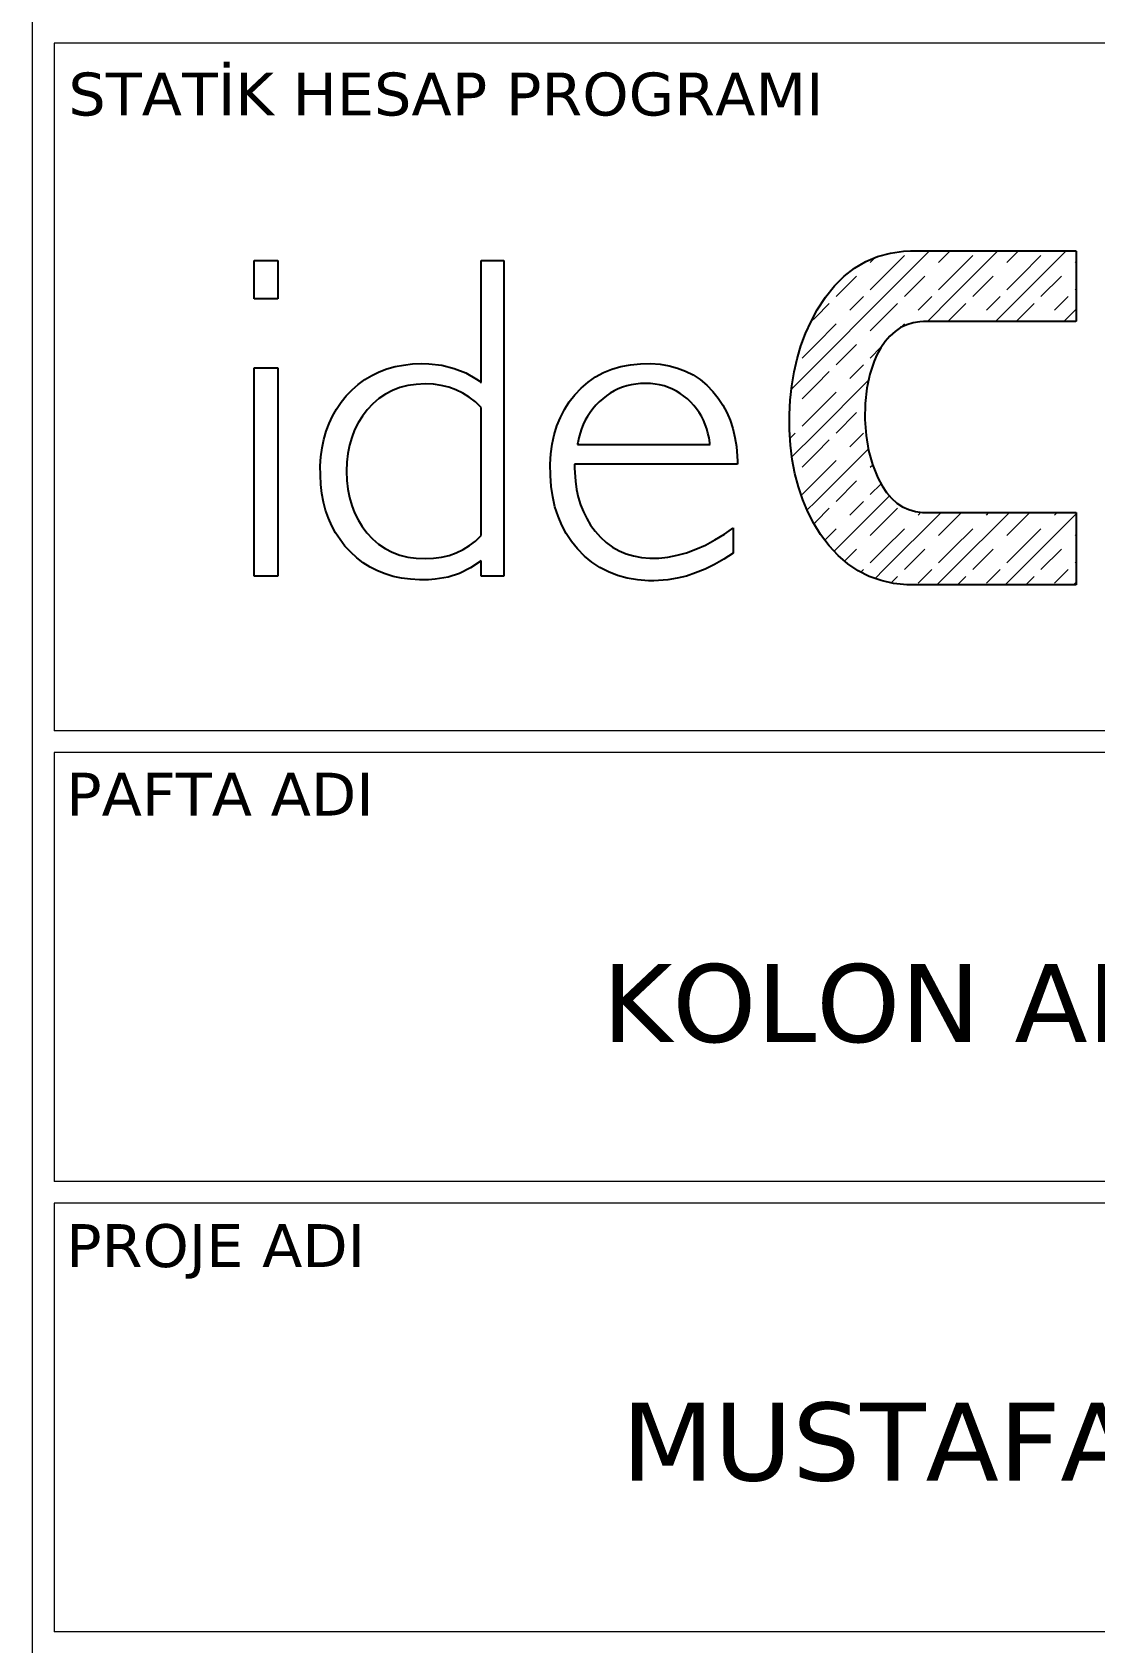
# Model space of a CAD drawing. Header units: millimetres. Extents: x 2232 to 85269, y -3593 to 5869.
# Drawn here: x 39035.5 to 39230, y 1634.4 to 1929.3 of the extents above; entities that cross this region are included whole.
import ezdxf

# ---------------------------------------------------------------- set-up
doc = ezdxf.new("R2010")
doc.units = ezdxf.units.MM
doc.layers.add('Standart', color=7, linetype='Continuous')
doc.styles.add('verdana_1_18', font='verdana.ttf', dxfattribs={"height": 0.2})

# ---------------------------------------------------------------- blocks, each defined once
blk = doc.blocks.new('IDE999Entity7103')
at = {"layer": 'Standart', "color": 250, "linetype": 'Continuous', "lineweight": 5}
for points in [[(32077.51, 3033.04), (32077.51, 25)], [(32081.51, 498.91), (32081.51, 373)], [(32531.51, 498.91), (32081.51, 498.91)], [(32531.51, 373), (32081.51, 373)], [(32531.51, 369), (32081.51, 369)], [(32081.51, 369), (32081.51, 290.5)], [(32531.51, 290.5), (32081.51, 290.5)], [(32531.51, 286.5), (32081.51, 286.5)], [(32081.51, 286.5), (32081.51, 208.01)], [(32531.51, 208.01), (32081.51, 208.01)]]:
    blk.add_lwpolyline(points, dxfattribs=at)
at = {"layer": 'Standart', "color": 159, "linetype": 'Continuous', "lineweight": -3}
for points in [[(32232.31, 459.84), (32234.63, 460.47)], [(32234.63, 460.47), (32237.07, 460.8)], [(32237.07, 460.8), (32238.35, 460.86)], [(32238.35, 460.86), (32238.67, 460.87)], [(32238.67, 460.87), (32238.78, 460.87)], [(32238.78, 460.87), (32238.79, 460.87)], [(32238.79, 460.87), (32238.91, 460.87)], [(32238.91, 460.87), (32239.18, 460.87)], [(32239.18, 460.87), (32239.58, 460.87)], [(32239.58, 460.87), (32240.74, 460.87)], [(32240.74, 460.87), (32242.32, 460.87)], [(32242.32, 460.87), (32244.26, 460.87)], [(32244.26, 460.87), (32246.47, 460.87)], [(32246.47, 460.87), (32248.89, 460.87)], [(32248.89, 460.87), (32259.2, 460.87)], [(32259.2, 460.87), (32261.57, 460.87)], [(32261.57, 460.87), (32263.72, 460.87)], [(32263.72, 460.87), (32265.57, 460.87)], [(32265.57, 460.87), (32267.05, 460.87)], [(32267.05, 460.87), (32268.08, 460.87)], [(32268.08, 460.87), (32268.41, 460.87)], [(32268.41, 460.87), (32268.6, 460.87)], [(32268.6, 460.87), (32268.65, 460.82)], [(32268.65, 460.82), (32268.65, 460.55)], [(32268.65, 460.55), (32268.65, 460.06)], [(32268.65, 460.06), (32268.65, 459.39)], [(32118.13, 452.1), (32118.13, 459.12)], [(32118.13, 459.12), (32122.47, 459.12)], [(32122.47, 459.12), (32122.47, 452.1)], [(32159.71, 459.07), (32159.72, 459.12)], [(32159.71, 458.74), (32159.71, 459.07)], [(32159.71, 458.1), (32159.71, 458.74)], [(32159.71, 457.22), (32159.71, 458.1)], [(32159.71, 456.11), (32159.71, 457.22)], [(32159.72, 459.12), (32159.89, 459.12)], [(32159.89, 459.12), (32160.25, 459.12)], [(32160.25, 459.12), (32160.75, 459.12)], [(32160.75, 459.12), (32161.97, 459.12)], [(32161.97, 459.12), (32163.12, 459.12)], [(32163.12, 459.12), (32163.55, 459.12)], [(32163.55, 459.12), (32163.8, 459.12)], [(32163.8, 459.12), (32163.84, 459.12)], [(32163.84, 459.12), (32163.84, 459.09)], [(32163.84, 459.09), (32163.84, 458.87)], [(32163.84, 458.87), (32163.84, 458.43)], [(32163.84, 458.43), (32163.84, 457.81)], [(32163.84, 457.81), (32163.84, 457)], [(32226.17, 456.23), (32228.08, 457.72)], [(32228.08, 457.72), (32230.13, 458.93)], [(32230.13, 458.93), (32232.31, 459.84)], [(32268.65, 459.39), (32268.65, 458.56)], [(32268.65, 458.56), (32268.65, 457.61)], [(32268.65, 457.61), (32268.65, 455.47)], [(32159.71, 454.81), (32159.71, 456.11)], [(32159.71, 451.8), (32159.71, 454.81)], [(32163.84, 457), (32163.84, 456.01)], [(32163.84, 456.01), (32163.84, 454.87)], [(32163.84, 454.87), (32163.84, 453.58)], [(32222.74, 452.39), (32224.39, 454.45)], [(32224.39, 454.45), (32226.17, 456.23)], [(32268.65, 455.47), (32268.65, 453.21)], [(32122.47, 452.1), (32118.13, 452.1)], [(32159.71, 448.47), (32159.71, 451.8)], [(32163.84, 453.58), (32163.84, 452.15)], [(32163.84, 452.15), (32163.84, 450.59)], [(32221.25, 450.08), (32222.74, 452.39)], [(32268.65, 453.21), (32268.65, 451.08)], [(32159.71, 445.09), (32159.71, 448.47)], [(32163.84, 450.59), (32163.84, 447.14)], [(32220.11, 447.97), (32221.25, 450.08)], [(32268.65, 451.08), (32268.65, 450.15)], [(32268.65, 450.15), (32268.65, 449.34)], [(32268.65, 449.34), (32268.65, 448.69)], [(32268.65, 448.69), (32268.65, 448.23)], [(32163.84, 447.14), (32163.84, 443.32)], [(32218.27, 443.49), (32219.12, 445.77)], [(32219.12, 445.77), (32220.11, 447.97)], [(32235.49, 446.14), (32234.54, 445.29)], [(32236.52, 446.83), (32235.49, 446.14)], [(32237.63, 447.35), (32236.52, 446.83)], [(32238.81, 447.71), (32237.63, 447.35)], [(32240.06, 447.91), (32238.81, 447.71)], [(32240.72, 447.95), (32240.06, 447.91)], [(32241.03, 447.96), (32240.72, 447.95)], [(32241.11, 447.96), (32241.03, 447.96)], [(32241.32, 447.96), (32241.11, 447.96)], [(32241.66, 447.96), (32241.32, 447.96)], [(32242.68, 447.96), (32241.66, 447.96)], [(32244.09, 447.96), (32242.68, 447.96)], [(32245.84, 447.96), (32244.09, 447.96)], [(32247.86, 447.96), (32245.84, 447.96)], [(32250.08, 447.96), (32247.86, 447.96)], [(32254.84, 447.96), (32250.08, 447.96)], [(32259.61, 447.96), (32254.84, 447.96)], [(32261.82, 447.96), (32259.61, 447.96)], [(32263.84, 447.96), (32261.82, 447.96)], [(32265.59, 447.96), (32263.84, 447.96)], [(32267.01, 447.96), (32265.59, 447.96)], [(32268.02, 447.96), (32267.01, 447.96)], [(32268.36, 447.96), (32268.02, 447.96)], [(32268.57, 447.96), (32268.36, 447.96)], [(32268.65, 447.99), (32268.57, 447.96)], [(32268.65, 448.23), (32268.65, 447.99)], [(32159.71, 441.95), (32159.71, 445.09)], [(32163.84, 443.32), (32163.84, 439.22)], [(32217.56, 441.14), (32218.27, 443.49)], [(32232.86, 443.11), (32232.17, 441.83)], [(32233.66, 444.28), (32232.86, 443.11)], [(32234.54, 445.29), (32233.66, 444.28)], [(32118.13, 401.3), (32118.13, 439.49)], [(32118.13, 439.49), (32122.47, 439.49)], [(32122.47, 439.49), (32122.47, 401.3)], [(32142.46, 439.26), (32143.95, 439.68)], [(32143.95, 439.68), (32145.5, 439.98)], [(32145.5, 439.98), (32147.13, 440.17)], [(32147.13, 440.17), (32148.83, 440.24)], [(32148.83, 440.24), (32150.12, 440.21)], [(32150.12, 440.21), (32152.52, 439.93)], [(32152.52, 439.93), (32154.77, 439.37)], [(32159.71, 440.56), (32159.71, 441.95)], [(32159.71, 439.33), (32159.71, 440.56)], [(32183.65, 439.21), (32185.29, 439.69)], [(32185.29, 439.69), (32187.03, 440.02)], [(32187.03, 440.02), (32188.86, 440.2)], [(32188.86, 440.2), (32190.73, 440.23)], [(32190.73, 440.23), (32192.46, 440.11)], [(32192.46, 440.11), (32194.11, 439.84)], [(32194.11, 439.84), (32195.67, 439.42)], [(32195.67, 439.42), (32197.15, 438.86)], [(32217, 438.7), (32217.56, 441.14)], [(32231.67, 440.71), (32230.87, 438.32)], [(32232.17, 441.83), (32231.67, 440.71)], [(32137.21, 436.43), (32138.42, 437.31)], [(32138.42, 437.31), (32139.69, 438.08)], [(32139.69, 438.08), (32141.04, 438.73)], [(32141.04, 438.73), (32142.46, 439.26)], [(32149.46, 436.51), (32147.84, 436.44)], [(32150.96, 436.45), (32149.46, 436.51)], [(32154.77, 439.37), (32156.88, 438.52)], [(32156.88, 438.52), (32158.85, 437.38)], [(32158.85, 437.38), (32159.32, 437.06)], [(32159.32, 437.06), (32159.55, 436.88)], [(32159.55, 436.88), (32159.67, 436.8)], [(32159.67, 436.8), (32159.71, 436.77)], [(32159.71, 438.3), (32159.71, 439.33)], [(32159.71, 437.51), (32159.71, 438.3)], [(32159.71, 436.99), (32159.71, 437.51)], [(32159.71, 436.77), (32159.71, 436.99)], [(32163.84, 439.22), (32163.84, 434.94)], [(32178.01, 435.76), (32179.28, 436.85)], [(32179.28, 436.85), (32180.64, 437.79)], [(32180.64, 437.79), (32182.1, 438.58)], [(32182.1, 438.58), (32183.65, 439.21)], [(32188.03, 436.49), (32187.19, 436.35)], [(32188.9, 436.57), (32188.03, 436.49)], [(32189.8, 436.6), (32188.9, 436.57)], [(32190.69, 436.57), (32189.8, 436.6)], [(32191.56, 436.49), (32190.69, 436.57)], [(32192.39, 436.34), (32191.56, 436.49)], [(32197.15, 438.86), (32198.53, 438.15)], [(32198.53, 438.15), (32199.82, 437.3)], [(32199.82, 437.3), (32201.03, 436.3)], [(32216.58, 436.18), (32217, 438.7)], [(32230.87, 438.32), (32230.32, 435.73)], [(32134.07, 433.15), (32135.01, 434.31)], [(32135.01, 434.31), (32136.07, 435.42)], [(32136.07, 435.42), (32137.21, 436.43)], [(32140.99, 433.84), (32139.87, 432.88)], [(32142.19, 434.66), (32140.99, 433.84)], [(32143.48, 435.33), (32142.19, 434.66)], [(32144.85, 435.85), (32143.48, 435.33)], [(32146.3, 436.22), (32144.85, 435.85)], [(32147.84, 436.44), (32146.3, 436.22)], [(32152.39, 436.25), (32150.96, 436.45)], [(32153.77, 435.91), (32152.39, 436.25)], [(32155.08, 435.44), (32153.77, 435.91)], [(32156.33, 434.84), (32155.08, 435.44)], [(32157.52, 434.1), (32156.33, 434.84)], [(32158.65, 433.22), (32157.52, 434.1)], [(32163.84, 434.94), (32163.84, 426.16)], [(32175.84, 433.24), (32176.84, 434.53)], [(32176.84, 434.53), (32178.01, 435.76)], [(32181.97, 433.8), (32181.32, 433.22)], [(32182.64, 434.33), (32181.97, 433.8)], [(32183.33, 434.81), (32182.64, 434.33)], [(32184.06, 435.23), (32183.33, 434.81)], [(32184.8, 435.59), (32184.06, 435.23)], [(32185.57, 435.9), (32184.8, 435.59)], [(32186.37, 436.15), (32185.57, 435.9)], [(32187.19, 436.35), (32186.37, 436.15)], [(32193.2, 436.14), (32192.39, 436.34)], [(32193.99, 435.89), (32193.2, 436.14)], [(32194.74, 435.58), (32193.99, 435.89)], [(32195.47, 435.21), (32194.74, 435.58)], [(32196.17, 434.78), (32195.47, 435.21)], [(32196.84, 434.3), (32196.17, 434.78)], [(32197.48, 433.76), (32196.84, 434.3)], [(32198.09, 433.18), (32197.48, 433.76)], [(32201.03, 436.3), (32202.15, 435.15)], [(32202.15, 435.15), (32203.12, 433.93)], [(32203.12, 433.93), (32203.97, 432.65)], [(32216.18, 430.89), (32216.31, 433.57)], [(32216.31, 433.57), (32216.58, 436.18)], [(32230.32, 435.73), (32230.03, 432.95)], [(32131.87, 429.27), (32132.5, 430.63)], [(32132.5, 430.63), (32133.23, 431.92)], [(32133.23, 431.92), (32134.07, 433.15)], [(32137.96, 430.61), (32137.19, 429.39)], [(32138.84, 431.76), (32137.96, 430.61)], [(32139.87, 432.88), (32138.84, 431.76)], [(32159.71, 432.22), (32158.65, 433.22)], [(32159.71, 432.15), (32159.71, 432.22)], [(32159.71, 431.95), (32159.71, 432.15)], [(32159.71, 431.64), (32159.71, 431.95)], [(32159.71, 431.21), (32159.71, 431.64)], [(32159.71, 430.68), (32159.71, 431.21)], [(32159.71, 430.05), (32159.71, 430.68)], [(32174.21, 430.39), (32174.96, 431.86)], [(32174.96, 431.86), (32175.84, 433.24)], [(32179.19, 430.58), (32178.77, 429.85)], [(32179.65, 431.29), (32179.19, 430.58)], [(32180.16, 431.96), (32179.65, 431.29)], [(32180.72, 432.6), (32180.16, 431.96)], [(32181.32, 433.22), (32180.72, 432.6)], [(32198.64, 432.58), (32198.09, 433.18)], [(32199.15, 431.95), (32198.64, 432.58)], [(32199.61, 431.29), (32199.15, 431.95)], [(32200.03, 430.59), (32199.61, 431.29)], [(32200.4, 429.86), (32200.03, 430.59)], [(32203.97, 432.65), (32204.7, 431.29)], [(32204.7, 431.29), (32205.31, 429.85)], [(32216.19, 428.08), (32216.18, 430.89)], [(32230.03, 432.95), (32229.99, 429.99)], [(32130.92, 426.36), (32131.34, 427.85)], [(32131.34, 427.85), (32131.87, 429.27)], [(32136.55, 428.09), (32136.02, 426.72)], [(32137.19, 429.39), (32136.55, 428.09)], [(32159.71, 429.34), (32159.71, 430.05)], [(32159.71, 428.55), (32159.71, 429.34)], [(32159.71, 426.77), (32159.71, 428.55)], [(32173.09, 427.21), (32173.59, 428.84)], [(32173.59, 428.84), (32174.21, 430.39)], [(32178.08, 428.3), (32177.81, 427.47)], [(32178.41, 429.09), (32178.08, 428.3)], [(32178.77, 429.85), (32178.41, 429.09)], [(32200.72, 429.1), (32200.4, 429.86)], [(32201.01, 428.31), (32200.72, 429.1)], [(32201.24, 427.49), (32201.01, 428.31)], [(32205.31, 429.85), (32205.8, 428.33)], [(32205.8, 428.33), (32206.18, 426.73)], [(32216.36, 425.32), (32216.19, 428.08)], [(32229.99, 429.99), (32230.2, 427.08)], [(32130.38, 423.19), (32130.59, 424.8)], [(32130.59, 424.8), (32130.92, 426.36)], [(32135.61, 425.28), (32135.31, 423.77)], [(32136.02, 426.72), (32135.61, 425.28)], [(32159.71, 424.79), (32159.71, 426.77)], [(32159.71, 422.67), (32159.71, 424.79)], [(32163.84, 426.16), (32163.84, 421.85)], [(32172.48, 423.69), (32172.72, 425.49)], [(32172.72, 425.49), (32173.09, 427.21)], [(32177.37, 425.52), (32177.36, 425.44)], [(32177.36, 425.44), (32177.4, 425.44)], [(32177.36, 425.44), (32177.36, 425.44)], [(32177.36, 425.44), (32177.36, 425.44)], [(32177.36, 425.44), (32177.36, 425.44)], [(32177.36, 425.44), (32177.36, 425.44)], [(32177.41, 425.74), (32177.37, 425.52)], [(32177.4, 425.44), (32177.51, 425.44)], [(32177.59, 426.62), (32177.41, 425.74)], [(32177.51, 425.44), (32177.7, 425.44)], [(32177.81, 427.47), (32177.59, 426.62)], [(32177.7, 425.44), (32177.96, 425.44)], [(32177.96, 425.44), (32178.28, 425.44)], [(32178.28, 425.44), (32178.66, 425.44)], [(32178.66, 425.44), (32179.1, 425.44)], [(32179.1, 425.44), (32179.6, 425.44)], [(32179.6, 425.44), (32180.73, 425.44)], [(32180.73, 425.44), (32182.04, 425.44)], [(32182.04, 425.44), (32183.48, 425.44)], [(32183.48, 425.44), (32185.03, 425.44)], [(32185.03, 425.44), (32186.67, 425.44)], [(32186.67, 425.44), (32188.35, 425.44)], [(32188.35, 425.44), (32191.75, 425.44)], [(32191.75, 425.44), (32193.4, 425.44)], [(32193.4, 425.44), (32194.99, 425.44)], [(32194.99, 425.44), (32196.47, 425.44)], [(32196.47, 425.44), (32197.83, 425.44)], [(32197.83, 425.44), (32199.02, 425.44)], [(32199.02, 425.44), (32199.55, 425.44)], [(32199.55, 425.44), (32200.03, 425.44)], [(32200.03, 425.44), (32200.45, 425.44)], [(32200.45, 425.44), (32200.81, 425.44)], [(32200.81, 425.44), (32201.11, 425.44)], [(32201.11, 425.44), (32201.35, 425.44)], [(32201.43, 426.63), (32201.24, 427.49)], [(32201.35, 425.44), (32201.51, 425.44)], [(32201.58, 425.74), (32201.43, 426.63)], [(32201.51, 425.44), (32201.6, 425.44)], [(32201.61, 425.52), (32201.58, 425.74)], [(32201.6, 425.44), (32201.62, 425.44)], [(32201.62, 425.44), (32201.61, 425.52)], [(32206.18, 426.73), (32206.44, 425.06)], [(32206.44, 425.06), (32206.59, 423.3)], [(32216.68, 422.66), (32216.36, 425.32)], [(32230.2, 427.08), (32230.66, 424.33)], [(32130.26, 421.51), (32130.38, 423.19)], [(32135.14, 422.18), (32135.08, 420.52)], [(32135.31, 423.77), (32135.14, 422.18)], [(32159.71, 420.48), (32159.71, 422.67)], [(32163.84, 421.85), (32163.84, 417.72)], [(32172.37, 421.8), (32172.48, 423.69)], [(32172.38, 419.77), (32172.37, 421.8)], [(32176.93, 421.8), (32176.82, 421.8)], [(32176.82, 421.8), (32176.82, 421.8)], [(32176.82, 421.8), (32176.82, 421.78)], [(32176.82, 421.78), (32176.82, 421.66)], [(32177.18, 421.8), (32176.93, 421.8)], [(32177.56, 421.8), (32177.18, 421.8)], [(32178.06, 421.8), (32177.56, 421.8)], [(32178.68, 421.8), (32178.06, 421.8)], [(32179.41, 421.8), (32178.68, 421.8)], [(32180.24, 421.8), (32179.41, 421.8)], [(32181.15, 421.8), (32180.24, 421.8)], [(32182.15, 421.8), (32181.15, 421.8)], [(32184.34, 421.8), (32182.15, 421.8)], [(32186.74, 421.8), (32184.34, 421.8)], [(32189.29, 421.8), (32186.74, 421.8)], [(32194.5, 421.8), (32189.29, 421.8)], [(32197.03, 421.8), (32194.5, 421.8)], [(32199.41, 421.8), (32197.03, 421.8)], [(32201.56, 421.8), (32199.41, 421.8)], [(32202.54, 421.8), (32201.56, 421.8)], [(32203.43, 421.8), (32202.54, 421.8)], [(32204.23, 421.8), (32203.43, 421.8)], [(32204.93, 421.8), (32204.23, 421.8)], [(32205.52, 421.8), (32204.93, 421.8)], [(32206, 421.8), (32205.52, 421.8)], [(32206.34, 421.8), (32206, 421.8)], [(32206.55, 421.8), (32206.34, 421.8)], [(32206.62, 421.8), (32206.55, 421.8)], [(32206.59, 423.3), (32206.62, 422.4)], [(32206.62, 422.4), (32206.62, 421.97)], [(32206.62, 421.97), (32206.62, 421.97)], [(32206.62, 421.97), (32206.62, 421.89)], [(32206.62, 421.89), (32206.62, 421.8)], [(32217.16, 420.1), (32216.68, 422.66)], [(32230.66, 424.33), (32231.38, 421.75)], [(32231.38, 421.75), (32232.37, 419.29)], [(32130.34, 418.07), (32130.26, 421.51)], [(32135.08, 420.52), (32135.14, 418.84)], [(32135.14, 418.84), (32135.31, 417.24)], [(32159.71, 418.29), (32159.71, 420.48)], [(32172.53, 417.76), (32172.38, 419.77)], [(32176.82, 421.66), (32176.82, 421.38)], [(32176.82, 421.38), (32176.82, 421.35)], [(32176.82, 421.35), (32176.82, 421.35)], [(32176.82, 421.35), (32176.82, 421.35)], [(32176.82, 421.35), (32176.82, 421.28)], [(32176.82, 421.28), (32176.82, 421.08)], [(32176.82, 421.08), (32176.84, 420.27)], [(32176.84, 420.27), (32176.96, 418.71)], [(32217.79, 417.66), (32217.16, 420.1)], [(32232.37, 419.29), (32233.12, 417.87)], [(32130.53, 416.44), (32130.34, 418.07)], [(32130.83, 414.87), (32130.53, 416.44)], [(32135.31, 417.24), (32135.6, 415.72)], [(32159.71, 416.17), (32159.71, 418.29)], [(32159.71, 414.19), (32159.71, 416.17)], [(32163.84, 417.72), (32163.84, 413.85)], [(32172.81, 415.84), (32172.53, 417.76)], [(32173.23, 414.02), (32172.81, 415.84)], [(32176.96, 418.71), (32177.18, 417.21)], [(32177.18, 417.21), (32177.49, 415.77)], [(32218.58, 415.32), (32217.79, 417.66)], [(32233.12, 417.87), (32233.95, 416.64)], [(32233.95, 416.64), (32234.85, 415.59)], [(32131.23, 413.37), (32130.83, 414.87)], [(32131.74, 411.93), (32131.23, 413.37)], [(32135.6, 415.72), (32136.01, 414.27)], [(32136.01, 414.27), (32136.53, 412.9)], [(32136.53, 412.9), (32137.17, 411.6)], [(32159.71, 412.41), (32159.71, 414.19)], [(32163.84, 413.85), (32163.84, 410.34)], [(32173.79, 412.29), (32173.23, 414.02)], [(32177.49, 415.77), (32177.91, 414.4)], [(32177.91, 414.4), (32178.42, 413.09)], [(32178.42, 413.09), (32179.04, 411.85)], [(32219.52, 413.09), (32218.58, 415.32)], [(32220.61, 410.97), (32219.52, 413.09)], [(32234.85, 415.59), (32235.83, 414.71)], [(32235.83, 414.71), (32236.88, 414.02)], [(32236.88, 414.02), (32238.01, 413.5)], [(32238.01, 413.5), (32239.22, 413.16)], [(32239.22, 413.16), (32240.5, 413)], [(32240.5, 413), (32240.83, 412.99)], [(32240.83, 412.99), (32241, 412.98)], [(32241, 412.98), (32241.04, 412.98)], [(32241.04, 412.98), (32241.17, 412.98)], [(32241.17, 412.98), (32241.42, 412.98)], [(32241.42, 412.98), (32242.29, 412.98)], [(32242.29, 412.98), (32243.58, 412.98)], [(32243.58, 412.98), (32245.23, 412.98)], [(32245.23, 412.98), (32247.16, 412.98)], [(32247.16, 412.98), (32249.32, 412.98)], [(32249.32, 412.98), (32251.63, 412.98)], [(32251.63, 412.98), (32256.46, 412.98)], [(32256.46, 412.98), (32261.1, 412.98)], [(32261.1, 412.98), (32263.19, 412.98)], [(32263.19, 412.98), (32265.04, 412.98)], [(32265.04, 412.98), (32266.58, 412.98)], [(32266.58, 412.98), (32267.73, 412.98)], [(32267.73, 412.98), (32268.45, 412.98)], [(32268.45, 412.98), (32268.61, 412.98)], [(32268.61, 412.98), (32268.65, 412.98)], [(32268.65, 412.98), (32268.65, 412.82)], [(32132.34, 410.56), (32131.74, 411.93)], [(32133.05, 409.25), (32132.34, 410.56)], [(32137.17, 411.6), (32137.92, 410.38)], [(32137.92, 410.38), (32138.8, 409.24)], [(32159.71, 411.62), (32159.71, 412.41)], [(32159.71, 410.91), (32159.71, 411.62)], [(32159.71, 410.28), (32159.71, 410.91)], [(32159.71, 409.75), (32159.71, 410.28)], [(32163.84, 410.34), (32163.84, 408.74)], [(32174.47, 410.65), (32173.79, 412.29)], [(32175.3, 409.11), (32174.47, 410.65)], [(32179.04, 411.85), (32179.76, 410.66)], [(32179.76, 410.66), (32180.58, 409.54)], [(32205.12, 409.64), (32205.55, 409.95)], [(32205.55, 409.95), (32205.77, 410.11)], [(32205.77, 410.11), (32205.88, 410.19)], [(32205.88, 410.19), (32205.88, 410.19)], [(32205.88, 410.19), (32205.88, 410.13)], [(32205.88, 410.13), (32205.88, 409.99)], [(32205.88, 409.99), (32205.88, 409.5)], [(32221.87, 408.93), (32220.61, 410.97)], [(32268.65, 412.82), (32268.65, 412.41)], [(32268.65, 412.41), (32268.65, 411.81)], [(32268.65, 411.81), (32268.65, 411.03)], [(32268.65, 411.03), (32268.65, 409.08)], [(32133.87, 408), (32133.05, 409.25)], [(32134.78, 406.83), (32133.87, 408)], [(32138.8, 409.24), (32139.82, 408.13)], [(32139.82, 408.13), (32140.94, 407.18)], [(32140.94, 407.18), (32142.14, 406.37)], [(32157.58, 406.9), (32158.68, 407.75)], [(32158.68, 407.75), (32159.71, 408.74)], [(32159.71, 409.32), (32159.71, 409.75)], [(32159.71, 409.01), (32159.71, 409.32)], [(32159.71, 408.81), (32159.71, 409.01)], [(32159.71, 408.74), (32159.71, 408.81)], [(32159.71, 408.74), (32159.71, 408.74)], [(32163.84, 408.74), (32163.84, 407.27)], [(32163.84, 407.27), (32163.84, 405.94)], [(32176.26, 407.66), (32175.3, 409.11)], [(32177.35, 406.29), (32176.26, 407.66)], [(32180.58, 409.54), (32181.56, 408.43)], [(32181.56, 408.43), (32182.62, 407.47)], [(32182.62, 407.47), (32183.75, 406.64)], [(32199.04, 406.23), (32200.77, 407.01)], [(32200.77, 407.01), (32202.5, 407.95)], [(32202.5, 407.95), (32204.24, 409.03)], [(32204.24, 409.03), (32205.12, 409.64)], [(32205.88, 409.5), (32205.88, 408.81)], [(32205.88, 408.81), (32205.88, 407.2)], [(32205.88, 407.2), (32205.88, 406.46)], [(32223.4, 406.89), (32221.87, 408.93)], [(32268.65, 409.08), (32268.65, 404.51)], [(32135.82, 405.7), (32134.78, 406.83)], [(32136.94, 404.67), (32135.82, 405.7)], [(32138.13, 403.76), (32136.94, 404.67)], [(32142.14, 406.37), (32143.43, 405.7)], [(32143.43, 405.7), (32144.8, 405.19)], [(32144.8, 405.19), (32146.27, 404.82)], [(32146.27, 404.82), (32147.82, 404.6)], [(32147.82, 404.6), (32149.46, 404.53)], [(32149.46, 404.53), (32150.99, 404.59)], [(32150.99, 404.59), (32152.46, 404.79)], [(32152.46, 404.79), (32153.85, 405.12)], [(32153.85, 405.12), (32155.16, 405.58)], [(32155.16, 405.58), (32156.41, 406.17)], [(32156.41, 406.17), (32157.58, 406.9)], [(32159.71, 404.11), (32157.76, 402.82)], [(32159.71, 404.01), (32159.71, 404.11)], [(32159.71, 404.11), (32159.71, 404.11)], [(32159.71, 404.11), (32159.71, 404.11)], [(32163.84, 405.94), (32163.84, 404.75)], [(32163.84, 404.75), (32163.84, 403.71)], [(32178.61, 405), (32177.35, 406.29)], [(32179.98, 403.87), (32178.61, 405)], [(32183.75, 406.64), (32184.96, 405.96)], [(32184.96, 405.96), (32186.25, 405.42)], [(32186.25, 405.42), (32187.61, 405.01)], [(32187.61, 405.01), (32189.05, 404.75)], [(32189.05, 404.75), (32190.57, 404.62)], [(32190.57, 404.62), (32192.22, 404.64)], [(32192.22, 404.64), (32193.91, 404.81)], [(32193.91, 404.81), (32195.61, 405.13)], [(32195.61, 405.13), (32197.32, 405.6)], [(32197.32, 405.6), (32199.04, 406.23)], [(32204.14, 404.41), (32202.42, 403.43)], [(32205.88, 405.52), (32204.14, 404.41)], [(32205.88, 406.46), (32205.88, 405.88)], [(32205.88, 405.88), (32205.88, 405.56)], [(32205.88, 405.56), (32205.88, 405.52)], [(32205.88, 405.52), (32205.88, 405.52)], [(32225.06, 405.1), (32223.4, 406.89)], [(32226.84, 403.56), (32225.06, 405.1)], [(32268.65, 404.51), (32268.65, 402.41)], [(32122.47, 401.3), (32118.13, 401.3)], [(32139.39, 402.97), (32138.13, 403.76)], [(32140.72, 402.29), (32139.39, 402.97)], [(32142.13, 401.73), (32140.72, 402.29)], [(32143.6, 401.28), (32142.13, 401.73)], [(32145.14, 400.95), (32143.6, 401.28)], [(32153.64, 401.15), (32151.31, 400.76)], [(32155.74, 401.83), (32153.64, 401.15)], [(32157.76, 402.82), (32155.74, 401.83)], [(32159.71, 403.77), (32159.71, 404.01)], [(32159.71, 403.03), (32159.71, 403.77)], [(32159.71, 402.19), (32159.71, 403.03)], [(32159.71, 401.52), (32159.71, 402.19)], [(32159.71, 401.34), (32159.71, 401.52)], [(32159.72, 401.3), (32159.71, 401.34)], [(32159.91, 401.3), (32159.72, 401.3)], [(32160.28, 401.3), (32159.91, 401.3)], [(32161.39, 401.3), (32160.28, 401.3)], [(32162.63, 401.3), (32161.39, 401.3)], [(32163.16, 401.3), (32162.63, 401.3)], [(32163.57, 401.3), (32163.16, 401.3)], [(32163.81, 401.3), (32163.57, 401.3)], [(32163.84, 401.3), (32163.81, 401.3)], [(32163.84, 403.71), (32163.84, 402.85)], [(32163.84, 402.85), (32163.84, 402.16)], [(32163.84, 402.16), (32163.84, 401.67)], [(32163.84, 401.67), (32163.84, 401.38)], [(32163.84, 401.38), (32163.84, 401.3)], [(32181.44, 402.9), (32179.98, 403.87)], [(32183.01, 402.1), (32181.44, 402.9)], [(32184.69, 401.45), (32183.01, 402.1)], [(32186.46, 400.97), (32184.69, 401.45)], [(32197.28, 401.34), (32195.57, 400.92)], [(32198.98, 401.9), (32197.28, 401.34)], [(32200.7, 402.6), (32198.98, 401.9)], [(32202.42, 403.43), (32200.7, 402.6)], [(32228.75, 402.29), (32226.84, 403.56)], [(32230.78, 401.27), (32228.75, 402.29)], [(32232.94, 400.51), (32230.78, 401.27)], [(32268.65, 402.41), (32268.65, 401.51)], [(32268.65, 401.51), (32268.65, 400.76)], [(32146.75, 400.74), (32145.14, 400.95)], [(32148.43, 400.65), (32146.75, 400.74)], [(32148.86, 400.64), (32148.43, 400.65)], [(32149.09, 400.64), (32148.86, 400.64)], [(32149.42, 400.65), (32149.09, 400.64)], [(32150.07, 400.67), (32149.42, 400.65)], [(32151.31, 400.76), (32150.07, 400.67)], [(32188.34, 400.65), (32186.46, 400.97)], [(32190.33, 400.49), (32188.34, 400.65)], [(32191.34, 400.48), (32190.33, 400.49)], [(32192.19, 400.5), (32191.34, 400.48)], [(32193.88, 400.64), (32192.19, 400.5)], [(32195.57, 400.92), (32193.88, 400.64)], [(32235.21, 400), (32232.94, 400.51)], [(32237.62, 399.75), (32235.21, 400)], [(32238.78, 399.72), (32237.62, 399.75)], [(32238.88, 399.72), (32238.78, 399.72)], [(32239.12, 399.72), (32238.88, 399.72)], [(32239.49, 399.72), (32239.12, 399.72)], [(32239.99, 399.72), (32239.49, 399.72)], [(32241.33, 399.72), (32239.99, 399.72)], [(32243.06, 399.72), (32241.33, 399.72)], [(32245.12, 399.72), (32243.06, 399.72)], [(32247.42, 399.72), (32245.12, 399.72)], [(32249.9, 399.72), (32247.42, 399.72)], [(32255.11, 399.72), (32249.9, 399.72)], [(32260.17, 399.72), (32255.11, 399.72)], [(32262.46, 399.72), (32260.17, 399.72)], [(32264.5, 399.72), (32262.46, 399.72)], [(32266.21, 399.72), (32264.5, 399.72)], [(32267.52, 399.72), (32266.21, 399.72)], [(32268, 399.72), (32267.52, 399.72)], [(32268.36, 399.72), (32268, 399.72)], [(32268.58, 399.72), (32268.36, 399.72)], [(32268.65, 399.72), (32268.58, 399.72)], [(32268.65, 400.76), (32268.65, 400.2)], [(32268.65, 400.2), (32268.65, 399.84)], [(32268.65, 399.84), (32268.65, 399.72)], [(32268.65, 399.72), (32268.65, 399.72)], [(32268.65, 399.72), (32268.65, 399.72)]]:
    blk.add_lwpolyline(points, dxfattribs=at)
at = {"layer": 'Standart', "color": 1, "linetype": 'Continuous', "lineweight": 5}
for points in [[(32233.46, 452.51), (32241.82, 460.87)], [(32243.46, 458.76), (32245.57, 460.87)], [(32245.96, 452.51), (32254.32, 460.87)], [(32255.96, 458.76), (32258.07, 460.87)], [(32258.46, 452.51), (32266.82, 460.87)], [(32230.96, 458.76), (32231.84, 459.65)], [(32233.46, 456.26), (32237.21, 460.01)], [(32245.96, 456.26), (32249.71, 460.01)], [(32258.46, 456.26), (32262.21, 460.01)], [(32268.46, 458.76), (32268.65, 458.95)], [(32224.71, 452.51), (32228.46, 456.26)], [(32230.96, 453.76), (32233.46, 456.26)], [(32237.21, 452.51), (32240.96, 456.26)], [(32243.46, 453.76), (32245.96, 456.26)], [(32249.71, 452.51), (32253.46, 456.26)], [(32255.96, 453.76), (32258.46, 456.26)], [(32262.21, 452.51), (32265.96, 456.26)], [(32220.96, 440.01), (32233.46, 452.51)], [(32220.96, 448.76), (32223.46, 451.26)], [(32227.21, 450.01), (32229.71, 452.51)], [(32233.46, 448.76), (32235.96, 451.26)], [(32239.71, 450.01), (32242.21, 452.51)], [(32241.41, 447.96), (32245.96, 452.51)], [(32245.96, 448.76), (32248.46, 451.26)], [(32252.21, 450.01), (32254.71, 452.51)], [(32253.91, 447.96), (32258.46, 452.51)], [(32258.46, 448.76), (32260.96, 451.26)], [(32264.71, 450.01), (32267.21, 452.51)], [(32268.46, 453.76), (32268.65, 453.95)], [(32220.07, 447.87), (32220.96, 448.76)], [(32230.96, 446.26), (32233.46, 448.76)], [(32245.16, 447.96), (32245.96, 448.76)], [(32257.66, 447.96), (32258.46, 448.76)], [(32266.41, 447.96), (32268.65, 450.2)], [(32220.96, 443.76), (32224.71, 447.51)], [(32236.53, 446.83), (32237.21, 447.51)], [(32218.46, 441.26), (32220.96, 443.76)], [(32224.71, 440.01), (32228.46, 443.76)], [(32230.96, 441.26), (32232.98, 443.28)], [(32216.52, 435.57), (32220.96, 440.01)], [(32227.21, 437.51), (32229.71, 440.01)], [(32220.96, 436.26), (32223.46, 438.76)], [(32220.96, 427.51), (32230.63, 437.18)], [(32218.46, 433.76), (32220.96, 436.26)], [(32220.96, 431.26), (32224.71, 435.01)], [(32218.46, 428.76), (32220.96, 431.26)], [(32224.71, 427.51), (32228.46, 431.26)], [(32216.28, 426.59), (32217.21, 427.51)], [(32216.62, 423.17), (32220.96, 427.51)], [(32220.96, 423.76), (32223.46, 426.26)], [(32227.21, 425.01), (32229.71, 427.51)], [(32218.46, 421.26), (32220.96, 423.76)], [(32220.96, 415.01), (32230.61, 424.66)], [(32220.96, 418.76), (32224.71, 422.51)], [(32230.96, 421.26), (32231.4, 421.7)], [(32218.46, 416.26), (32220.96, 418.76)], [(32224.71, 415.01), (32228.46, 418.76)], [(32230.96, 416.26), (32232.93, 418.23)], [(32233.46, 415.01), (32234.48, 416.03)], [(32219.37, 413.43), (32220.96, 415.01)], [(32220.96, 411.26), (32223.46, 413.76)], [(32224.33, 405.88), (32233.46, 415.01)], [(32227.21, 412.51), (32229.71, 415.01)], [(32233.46, 411.26), (32235.96, 413.76)], [(32233.46, 402.51), (32243.93, 412.98)], [(32239.71, 412.51), (32240.23, 413.03)], [(32245.96, 402.51), (32256.43, 412.98)], [(32245.96, 411.26), (32247.68, 412.98)], [(32252.21, 412.51), (32252.68, 412.98)], [(32258.46, 411.26), (32260.18, 412.98)], [(32264.71, 412.51), (32265.18, 412.98)], [(32220.63, 410.93), (32220.96, 411.26)], [(32222.62, 407.92), (32224.71, 410.01)], [(32230.96, 408.76), (32233.46, 411.26)], [(32233.46, 406.26), (32237.21, 410.01)], [(32243.46, 408.76), (32245.96, 411.26)], [(32245.96, 406.26), (32249.71, 410.01)], [(32255.96, 408.76), (32258.46, 411.26)], [(32258.46, 402.51), (32268.65, 412.7)], [(32258.46, 406.26), (32262.21, 410.01)], [(32268.46, 408.76), (32268.65, 408.95)], [(32226.26, 404.06), (32228.46, 406.26)], [(32230.96, 403.76), (32233.46, 406.26)], [(32237.21, 402.51), (32240.96, 406.26)], [(32243.46, 403.76), (32245.96, 406.26)], [(32249.71, 402.51), (32253.46, 406.26)], [(32255.96, 403.76), (32258.46, 406.26)], [(32262.21, 402.51), (32265.96, 406.26)], [(32229.24, 402.04), (32229.71, 402.51)], [(32231.84, 400.89), (32233.46, 402.51)], [(32234.79, 400.09), (32235.96, 401.26)], [(32239.71, 400.01), (32242.21, 402.51)], [(32243.17, 399.72), (32245.96, 402.51)], [(32246.92, 399.72), (32248.46, 401.26)], [(32252.21, 400.01), (32254.71, 402.51)], [(32255.67, 399.72), (32258.46, 402.51)], [(32259.42, 399.72), (32260.96, 401.26)], [(32264.71, 400.01), (32267.21, 402.51)], [(32268.46, 403.76), (32268.65, 403.95)], [(32268.17, 399.72), (32268.65, 400.2)]]:
    blk.add_lwpolyline(points, dxfattribs=at)
at = {"layer": 'Standart', "color": 1, "linetype": 'Continuous', "lineweight": -3, "style": 'verdana_1_18'}
blk.add_text('STATİK HESAP PROGRAMI', height=7.8571, dxfattribs=at).set_placement((32084.14, 485.67))
at = {"layer": 'Standart', "color": 1, "linetype": 'Continuous', "lineweight": 5, "style": 'verdana_1_18'}
for s, p in [('PAFTA ADI', (32083.72, 357.47)), ('PROJE ADI', (32083.72, 274.81))]:
    blk.add_text(s, height=7.857, dxfattribs=at).set_placement(p)
at = {"layer": 'Standart', "color": 254, "linetype": 'Continuous', "lineweight": 5, "style": 'verdana_1_18'}
for s, p in [(' KOLON APLİKASYON PLANI', (32175.62, 316.01)), ('MUSTAFA SELVİ 1.KISIM', (32185.43, 235.72))]:
    blk.add_text(s, height=14.2857, dxfattribs=at).set_placement(p)

msp = doc.modelspace()

# ---------------------------------------------------------------- block references
at = {"layer": 'Standart'}
msp.add_blockref('IDE999Entity7103', (6957.98, 1428.42), dxfattribs=at)

doc.saveas('drawing.dxf')
